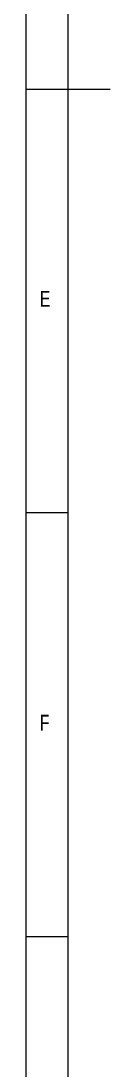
# Model space of a CAD drawing. Header units: millimetres. Extents: x 5 to 589, y 5 to 415.
# Drawn here: x 5 to 15, y 94.3 to 218 of the extents above; entities that cross this region are included whole.
import ezdxf

# ---------------------------------------------------------------- set-up
doc = ezdxf.new("R2010")
doc.units = ezdxf.units.MM
doc.styles.add('SLDTEXTSTYLE0', font='TXT', dxfattribs={"width": 0.75})

msp = doc.modelspace()

# ---------------------------------------------------------------- linework, layer by layer
at = {"color": 7, "linetype": 'Continuous', "lineweight": 0}
for p, q in [((5, 415), (5, 5)), ((10, 410), (10, 10)), ((5, 210), (15, 210)), ((10, 160), (5, 160)), ((5, 110), (10, 110))]:
    msp.add_line(p, q, dxfattribs=at)

# ---------------------------------------------------------------- texts
at = {"color": 7, "linetype": 'Continuous', "lineweight": 0, "char_height": 1.85, "attachment_point": 1, "style": 'SLDTEXTSTYLE0'}
for s, insert in [('E', (6.67, 186.17)), ('F', (6.67, 136.17))]:
    msp.add_mtext(s, dxfattribs=dict(at, insert=insert))

doc.saveas('drawing.dxf')
